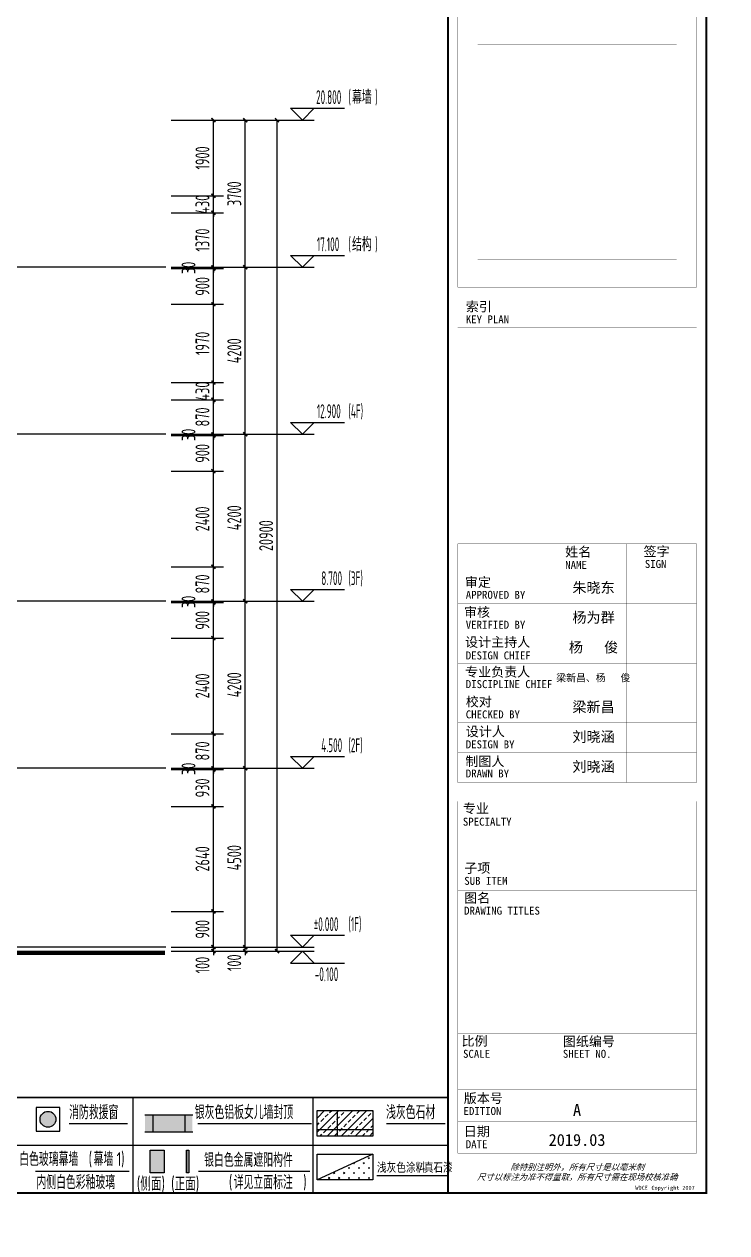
# Model space of a CAD drawing. Extents: x -863035 to 270371, y -8918 to 240488.
# Drawn here: x -333066 to -315405, y 23672 to 54071 of the extents above; entities that cross this region are included whole.
import ezdxf
from ezdxf.enums import TextEntityAlignment as Align

# ---------------------------------------------------------------- set-up
doc = ezdxf.new("R2010")
doc.units = 0
doc.header["$LTSCALE"] = 1000
doc.header["$MEASUREMENT"] = 0
doc.linetypes.add('109-34 轴网$0$L1$0$$AUDIT_BAD_LTYPE1', pattern=[0])
for name, color, linetype in [('00-图签签名_10', 10, 'Continuous'), ('01-标注_尺寸', 124, 'Continuous'), ('01-标注_标高', 200, 'Continuous'), ('01-标注_轴线坐标', 132, 'Continuous'), ('02-TEXT_标注', 130, 'Continuous'), ('A-C_玻璃幕墙', 140, 'Continuous'), ('E-立面', 255, 'Continuous'), ('E-立面轮廓', 241, 'Continuous'), ('X-立面图例$0$01-标注_符号', 200, 'Continuous'), ('X-立面图例$0$02-TEXT_标注', 130, 'Continuous'), ('X-立面图例$0$03-表格_197', 197, 'Continuous'), ('X-立面图例$0$05-填充_156', 156, 'Continuous'), ('X-立面图例$0$05-填充_18', 18, 'Continuous'), ('X-立面图例$0$A-C_玻璃幕墙', 140, 'Continuous'), ('X-立面图例$0$A-C_窗', 140, 'Continuous')]:
    doc.layers.add(name, color=color, linetype=linetype)
doc.layers.add('04-不打印_辅助线', color=165, linetype='Continuous', plot=False)
doc.styles.add('_TCH_DIM', font='ROS1', dxfattribs={"width": 0.75, "bigfont": 'JD'})
doc.styles.add('_TCH_DIM_T3', font='ROS1', dxfattribs={"width": 0.75, "bigfont": 'JD'})
doc.styles.add('X-立面图例$0$_TCH_LABEL', font='ROS1', dxfattribs={"width": 0.75, "bigfont": 'JD'})
doc.styles.add('X-立面图例$0$HT_JD', font='ROS1', dxfattribs={"width": 0.8, "bigfont": 'JD'})
doc.styles.add('华文细黑', font='STXIHEI.TTF', dxfattribs={"height": 10})
doc.styles.add('图签信息$0$华文细黑', font='STXIHEI.TTF', dxfattribs={"height": 10})
doc.dimstyles.new('_TCH_ARCH&&100', dxfattribs={"dimtxt": 350, "dimasz": 100, "dimexe": 250, "dimexo": 300, "dimgap": 100, "dimtad": 1, "dimdec": 0, "dimzin": 0, "dimdsep": 46, "dimtxsty": '_TCH_DIM_T3', "dimblk": 'ARCHTICK', "dimcen": 0.09, "dimclrt": 7, "dimazin": 2, "dimtfac": 1, "dimtdec": 0, "dimtix": 1, "dimtmove": 2, "dimatfit": 3, "dimfxl": 0, "dimtolj": 1, "dimtzin": 0, "dimarcsym": 0})

# ---------------------------------------------------------------- blocks, each defined once
blk = doc.blocks.new('图签信息$0$WDCE Copyright200X')
at = {"const_width": 0.016}
blk.add_lwpolyline([(-10.6, 1.26, 1), (-11.4, 1.26, 1)], format="xyb", close=True, dxfattribs=at)
at = {"style": '图签信息$0$华文细黑'}
for s, p in [('WDCE ', (-11.46, 0.5)), ('     Copyright ', (-3.51, 0.5))]:
    blk.add_text(s, height=1, dxfattribs=at).set_placement(p, align=Align.BOTTOM_RIGHT)
blk.add_text('c', height=0.6, dxfattribs=at).set_placement((-11.04, 1.35), align=Align.MIDDLE_CENTER)
blk.add_attdef('200X', text='', height=1, dxfattribs=at).set_placement((-0.45, 0.5), align=Align.BOTTOM_RIGHT)
blk = doc.blocks.new('图签信息')
at = {"const_width": 0.5}
blk.add_lwpolyline([(-65, 0), (0, 0), (0, 500.5), (-65, 500.5)], close=True, dxfattribs=at)
at = {"const_width": 0.05}
for points in [[(-62.5, 404.92), (-62.5, 227.83)], [(-62.5, 227.83), (-2.5, 227.83), (-2.5, 404.92)], [(-57.5, 288.83), (-7.5, 288.83)], [(-57.5, 234.85), (-7.5, 234.85)], [(-62.5, 227.83), (-2.5, 227.83)], [(-62.5, 217.74), (-2.5, 217.74)], [(-62.5, 103.26), (-2.5, 103.26), (-2.5, 163.26), (-62.5, 163.26), (-62.5, 103.26)], [(-37.5, 163.26), (-37.5, 103.26)], [(-20, 163.26), (-20, 103.26)], [(-62.5, 155.76), (-2.5, 155.76)], [(-62.5, 148.26), (-2.5, 148.26)], [(-62.5, 140.76), (-2.5, 140.76)], [(-62.5, 133.26), (-2.5, 133.26)], [(-62.5, 125.76), (-2.5, 125.76)], [(-62.5, 118.26), (-2.5, 118.26)], [(-62.5, 110.76), (-2.5, 110.76)], [(-62.5, 98.5), (-2.5, 98.5), (-2.5, 10), (-62.5, 10), (-62.5, 98.5)], [(-62.5, 83.5), (-2.5, 83.5)], [(-62.5, 76), (-2.5, 76)], [(-62.5, 40), (-2.5, 40)], [(-37.5, 40), (-37.5, 26)], [(-62.5, 26), (-2.5, 26)], [(-62.5, 18), (-2.5, 18)]]:
    blk.add_lwpolyline(points, dxfattribs=at)
blk.add_blockref('图签信息$0$WDCE Copyright200X', (-2.5, 0)).add_auto_attribs({'200X': '2007'})
at = {"style": '图签信息$0$华文细黑'}
for s, height, p in [('索引', 2.4, (-60.5, 224.14)), ('KEY PLAN', 2, (-60.5, 220.74)), ('姓名', 2.4, (-35.5, 162.47)), ('签字', 2.4, (-15.81, 162.57)), ('NAME', 2, (-35.5, 158.96)), ('SIGN', 2, (-15.5, 159.2)), ('审定', 2.4, (-60.73, 154.81)), ('APPROVED BY', 2, (-60.5, 151.44)), ('审核', 2.4, (-60.95, 147.29)), ('VERIFIED BY', 2, (-60.5, 143.91)), ('设计主持人', 2.4, (-60.68, 139.76)), ('DESIGN CHIEF', 2, (-60.5, 136.19)), ('专业负责人', 2.4, (-60.67, 132.26)), ('DISCIPLINE CHIEF', 2, (-60.5, 128.98)), ('校对', 2.4, (-60.5, 124.76)), ('CHECKED BY', 2, (-60.5, 121.37)), ('设计人', 2.4, (-60.5, 117.26)), ('DESIGN BY', 2, (-60.5, 113.83)), ('制图人', 2.4, (-60.61, 109.76)), ('DRAWN BY', 2, (-60.5, 106.5)), ('专业', 2.4, (-61.23, 97.93)), ('SPECIALTY', 2, (-61.23, 94.38)), ('子项', 2.4, (-60.88, 82.92)), ('SUB ITEM', 2, (-60.88, 79.5)), ('图名', 2.4, (-60.91, 75.41)), ('DRAWING TITLES', 2, (-60.91, 72)), ('比例', 2.4, (-61.56, 39.42)), ('图纸编号', 2.4, (-36.1, 39.32)), ('SCALE', 2, (-61.19, 36)), ('SHEET NO.', 2, (-36.1, 36)), ('版本号', 2.4, (-61, 25.03)), ('EDITION', 2, (-61.06, 21.61)), ('日期', 2.4, (-61, 16.68)), ('DATE', 2, (-60.5, 13.26))]:
    blk.add_text(s, height=height, dxfattribs=at).set_placement(p, align=Align.TOP_LEFT)
at = {"color": 4, "style": '图签信息$0$华文细黑'}
for s, p in [('A', (-32.53, 19.4)), ('2019.03', (-32.53, 11.84))]:
    blk.add_text(s, height=3, dxfattribs=at).set_placement(p, align=Align.CENTER)
at = {"style": '图签信息$0$华文细黑', "oblique": 20}
for s, p in [('除特别注明外，所有尺寸是以毫米制', (-32.5, 6.5)), ('尺寸以标注为准不得量取，所有尺寸需在现场校核准确', (-32.5, 4))]:
    blk.add_text(s, height=1.5, dxfattribs=at).set_placement(p, align=Align.MIDDLE_CENTER)
blk = doc.blocks.new('图签-A1')
at = {"color": 2}
blk.add_blockref('图签信息', (0, 0), dxfattribs=at)
blk = doc.blocks.new('图框-A1')
for points, const_width in [([(0, 0), (841, 0), (841, 594), (0, 594)], 0.05), ([(766, 584), (25, 584), (25, 10), (766, 10)], 0.5)]:
    blk.add_lwpolyline(points, close=True, dxfattribs=dict(const_width=const_width))
blk = doc.blocks.new('X-立面图例$0$trsajtytuj')
h = blk.add_hatch(color=1)
h.dxf.hatch_style = 1
h.paths.add_polyline_path([(-200, 0, 1), (200, 0, 1)])
at = {"color": 1}
blk.add_lwpolyline([(-300, -300), (300, -300), (300, 300), (-300, 300)], close=True, dxfattribs=at)
blk.add_circle((0, 0), 200, dxfattribs=at)
blk = doc.blocks.new('X-立面图例')
at = {"layer": 'X-立面图例$0$05-填充_156'}
h = blk.add_hatch(dxfattribs=at)
h.set_pattern_fill('天然石材', color=256, scale=50)
h.set_pattern_definition([(45, (9014.98, -29401.6), (-176.7768, 176.7768), []), (45, (9101.91, -29491.35), (-176.7768, 176.7768), [98.6842, -56.391])])
h.paths.add_polyline_path([(22712, 1428), (22712, 2072), (21312, 2072), (21312, 1428)])
h = blk.add_hatch(dxfattribs=at)
h.set_pattern_fill('石膏板', color=256, scale=50)
h.set_pattern_definition([(45, (-163.54, 35.86), (-125, 125), [40, -136.7767]), (135, (114.75, 35.86), (-125, -125), [40, -136.7767])])
h.paths.add_polyline_path([(21312, 328), (22712, 328), (22712, 972)])
at = {"layer": 'X-立面图例$0$05-填充_18'}
h = blk.add_hatch(color=256, dxfattribs=at)
h.dxf.hatch_style = 1
h.paths.add_polyline_path([(16983, 1965), (18175, 1965), (18175, 1535), (16983, 1535)])
h = blk.add_hatch(color=256, dxfattribs=at)
h.dxf.hatch_style = 1
h.paths.add_polyline_path([(17113, 1076), (17466, 1076), (17466, 509), (17113, 509)])
h = blk.add_hatch(color=256, dxfattribs=at)
h.dxf.hatch_style = 1
h.paths.add_polyline_path([(18025, 508), (18085, 508), (18085, 1075), (18025, 1075)])
at = {"layer": 'X-立面图例$0$01-标注_符号'}
for p, q in [((15078, 1750), (16541, 1750)), ((18312, 1750), (21172, 1750)), ((23050, 1750), (24526, 1750)), ((14228, 550), (16588, 550)), ((18327, 550), (21127, 550)), ((22807, 438), (24597, 438))]:
    blk.add_line(p, q, dxfattribs=at)
at = {"layer": 'X-立面图例$0$03-表格_197'}
for p, q in [((0, 2400), (24597, 2400)), ((16677, 2400), (16677, 0)), ((21204, 2400), (21204, 0)), ((24597, 2400), (24597, 0)), ((0, 1200), (24597, 1200)), ((0, 0), (24597, 0))]:
    blk.add_line(p, q, dxfattribs=at)
at = {"layer": 'X-立面图例$0$A-C_玻璃幕墙'}
blk.add_lwpolyline([(22712, 972), (21312, 328)], dxfattribs=at)
at = {"layer": 'X-立面图例$0$A-C_窗'}
for p, q in [((16983, 1965), (18185, 1965)), ((21813, 2072), (21813, 1428)), ((21312, 1597), (22712, 1597)), ((18025, 1075), (18025, 508)), ((18085, 1075), (18085, 508))]:
    blk.add_line(p, q, dxfattribs=at)
for points in [[(17183, 1965), (17183, 1535)], [(17985, 1965), (17985, 1535)], [(17985, 1965), (17985, 1535)], [(16983, 1535), (18185, 1535)]]:
    blk.add_lwpolyline(points, dxfattribs=at)
for points in [[(21312, 2072), (22712, 2072), (22712, 1428), (21312, 1428)], [(17113, 1076), (17466, 1076), (17466, 509), (17113, 509)], [(18085, 508), (18025, 508), (18025, 1075), (18085, 1075)], [(21312, 972), (22712, 972), (22712, 328), (21312, 328)]]:
    blk.add_lwpolyline(points, close=True, dxfattribs=at)
blk.add_blockref('X-立面图例$0$trsajtytuj', (14545, 1853))
at = {"insert": (16777, 404), "char_height": 350, "width": 27209.6, "attachment_point": 1, "style": 'X-立面图例$0$HT_JD'}
blk.add_mtext('(侧面) (正面)\\P\\pl3150;{\\C1;\\P\\pl0;}    ', dxfattribs=at)
at = {"layer": 'X-立面图例$0$01-标注_符号', "color": 7, "style": 'X-立面图例$0$_TCH_LABEL', "width": 0.75}
for s, height, p in [('浅灰色涂料', 248.1, (22816, 508)), ('/', 250, (23855, 508)), ('真石漆', 248.1, (23993, 508))]:
    blk.add_text(s, height=height, dxfattribs=at).set_placement(p)
at = {"layer": 'X-立面图例$0$02-TEXT_标注', "style": 'X-立面图例$0$_TCH_LABEL', "width": 0.75}
for s, height, p in [('消防救援窗', 347.3, (15077, 1855)), ('银灰色铝板女儿墙封顶', 347.3, (18235, 1855)), ('浅灰色石材', 347.3, (23043, 1855)), ('白色玻璃幕墙', 347.3, (13822, 678)), ('(', 350, (15568, 678)), ('幕墙', 347.3, (15691, 678)), ('1)', 350, (16273, 678)), ('银白色金属遮阳构件', 347.3, (18471, 655)), ('内侧白色彩釉玻璃', 347.3, (14254, 95)), ('(', 350, (19093, 95)), ('详见立面标注', 347.3, (19215, 95)), (')', 350, (20961, 95))]:
    blk.add_text(s, height=height, dxfattribs=at).set_placement(p)
blk = doc.blocks.new('_ArchTick')
at = {"color": 0, "linetype": 'ByBlock', "const_width": 0.4}
blk.add_lwpolyline([(-0.5, -0.5), (0.5, 0.5)], dxfattribs=at)
blk = doc.blocks.new('*D2258')
at = {"layer": '01-标注_轴线坐标', "color": 0, "lineweight": -2, "transparency": 16777216}
for p, q in [((67943, -2918), (69256, -2918)), ((69006, -6618), (69006, -2918)), ((67943, -6618), (69256, -6618))]:
    blk.add_line(p, q, dxfattribs=at)
at = {"layer": 'Defpoints', "color": 0, "transparency": 16777216}
for p in [(67643, -2918), (69006, -2918), (67643, -6618)]:
    blk.add_point(p, dxfattribs=at)
at = {"layer": '01-标注_轴线坐标', "color": 0, "lineweight": -2, "transparency": 16777216, "xscale": 100, "yscale": 100, "zscale": 100}
for p, rotation in [((69006, -2918), 90), ((69006, -6618), 270)]:
    blk.add_blockref('_ArchTick', p, dxfattribs=dict(at, rotation=rotation))
at = {"layer": '01-标注_轴线坐标', "color": 7, "transparency": 16777216, "insert": (68731, -4768), "char_height": 350, "attachment_point": 5, "rotation": 90, "style": '_TCH_DIM_T3'}
blk.add_mtext('\\A1;3700', dxfattribs=at)
blk = doc.blocks.new('*D2259')
at = {"layer": '01-标注_轴线坐标', "color": 0, "lineweight": -2, "transparency": 16777216}
for p, q in [((67943, -6618), (69256, -6618)), ((69006, -10818), (69006, -6618)), ((67943, -10818), (69256, -10818))]:
    blk.add_line(p, q, dxfattribs=at)
at = {"layer": 'Defpoints', "color": 0, "transparency": 16777216}
for p in [(67643, -6618), (69006, -6618), (67643, -10818)]:
    blk.add_point(p, dxfattribs=at)
at = {"layer": '01-标注_轴线坐标', "color": 0, "lineweight": -2, "transparency": 16777216, "xscale": 100, "yscale": 100, "zscale": 100}
for p, rotation in [((69006, -6618), 90), ((69006, -10818), 270)]:
    blk.add_blockref('_ArchTick', p, dxfattribs=dict(at, rotation=rotation))
at = {"layer": '01-标注_轴线坐标', "color": 7, "transparency": 16777216, "insert": (68731, -8718), "char_height": 350, "attachment_point": 5, "rotation": 90, "style": '_TCH_DIM_T3'}
blk.add_mtext('\\A1;4200', dxfattribs=at)
blk = doc.blocks.new('*D2260')
at = {"layer": '01-标注_轴线坐标', "color": 0, "lineweight": -2, "transparency": 16777216}
for p, q in [((67943, -10818), (69256, -10818)), ((69006, -15018), (69006, -10818)), ((67943, -15018), (69256, -15018))]:
    blk.add_line(p, q, dxfattribs=at)
at = {"layer": 'Defpoints', "color": 0, "transparency": 16777216}
for p in [(67643, -10818), (69006, -10818), (67643, -15018)]:
    blk.add_point(p, dxfattribs=at)
at = {"layer": '01-标注_轴线坐标', "color": 0, "lineweight": -2, "transparency": 16777216, "xscale": 100, "yscale": 100, "zscale": 100}
for p, rotation in [((69006, -10818), 90), ((69006, -15018), 270)]:
    blk.add_blockref('_ArchTick', p, dxfattribs=dict(at, rotation=rotation))
at = {"layer": '01-标注_轴线坐标', "color": 7, "transparency": 16777216, "insert": (68731, -12918), "char_height": 350, "attachment_point": 5, "rotation": 90, "style": '_TCH_DIM_T3'}
blk.add_mtext('\\A1;4200', dxfattribs=at)
blk = doc.blocks.new('*D2261')
at = {"layer": '01-标注_轴线坐标', "color": 0, "lineweight": -2, "transparency": 16777216}
for p, q in [((67943, -15018), (69256, -15018)), ((69006, -19218), (69006, -15018)), ((67943, -19218), (69256, -19218))]:
    blk.add_line(p, q, dxfattribs=at)
at = {"layer": 'Defpoints', "color": 0, "transparency": 16777216}
for p in [(67643, -15018), (69006, -15018), (67643, -19218)]:
    blk.add_point(p, dxfattribs=at)
at = {"layer": '01-标注_轴线坐标', "color": 0, "lineweight": -2, "transparency": 16777216, "xscale": 100, "yscale": 100, "zscale": 100}
for p, rotation in [((69006, -15018), 90), ((69006, -19218), 270)]:
    blk.add_blockref('_ArchTick', p, dxfattribs=dict(at, rotation=rotation))
at = {"layer": '01-标注_轴线坐标', "color": 7, "transparency": 16777216, "insert": (68731, -17118), "char_height": 350, "attachment_point": 5, "rotation": 90, "style": '_TCH_DIM_T3'}
blk.add_mtext('\\A1;4200', dxfattribs=at)
blk = doc.blocks.new('*D2262')
at = {"layer": '01-标注_轴线坐标', "color": 0, "lineweight": -2, "transparency": 16777216}
for p, q in [((67943, -19218), (69256, -19218)), ((69006, -23718), (69006, -19218)), ((67943, -23718), (69256, -23718))]:
    blk.add_line(p, q, dxfattribs=at)
at = {"layer": 'Defpoints', "color": 0, "transparency": 16777216}
for p in [(67643, -19218), (69006, -19218), (67643, -23718)]:
    blk.add_point(p, dxfattribs=at)
at = {"layer": '01-标注_轴线坐标', "color": 0, "lineweight": -2, "transparency": 16777216, "xscale": 100, "yscale": 100, "zscale": 100}
for p, rotation in [((69006, -19218), 90), ((69006, -23718), 270)]:
    blk.add_blockref('_ArchTick', p, dxfattribs=dict(at, rotation=rotation))
at = {"layer": '01-标注_轴线坐标', "color": 7, "transparency": 16777216, "insert": (68731, -21468), "char_height": 350, "attachment_point": 5, "rotation": 90, "style": '_TCH_DIM_T3'}
blk.add_mtext('\\A1;4500', dxfattribs=at)
blk = doc.blocks.new('*D2263')
at = {"layer": '01-标注_轴线坐标', "color": 0, "lineweight": -2, "transparency": 16777216}
for p, q in [((69006, -23718), (69006, -23618)), ((67943, -23718), (69256, -23718)), ((67943, -23818), (69256, -23818)), ((69006, -23818), (69006, -23718)), ((69006, -23818), (69006, -23918))]:
    blk.add_line(p, q, dxfattribs=at)
at = {"layer": 'Defpoints', "color": 0, "transparency": 16777216}
for p in [(67643, -23718), (67643, -23818), (69006, -23718)]:
    blk.add_point(p, dxfattribs=at)
at = {"layer": '01-标注_轴线坐标', "color": 0, "lineweight": -2, "transparency": 16777216, "xscale": 100, "yscale": 100, "zscale": 100}
for p, rotation in [((69006, -23718), 270), ((69006, -23818), 90)]:
    blk.add_blockref('_ArchTick', p, dxfattribs=dict(at, rotation=rotation))
at = {"layer": '01-标注_轴线坐标', "color": 7, "transparency": 16777216, "insert": (68731, -24109), "char_height": 350, "attachment_point": 5, "rotation": 90, "style": '_TCH_DIM_T3'}
blk.add_mtext('\\A1;100', dxfattribs=at)
blk = doc.blocks.new('*D2264')
at = {"layer": '01-标注_轴线坐标', "color": 0, "lineweight": -2, "transparency": 16777216}
for p, q in [((67443, -2918), (70056, -2918)), ((69806, -23818), (69806, -2918)), ((67443, -23818), (70056, -23818))]:
    blk.add_line(p, q, dxfattribs=at)
at = {"layer": 'Defpoints', "color": 0, "transparency": 16777216}
for p in [(67143, -2918), (69806, -2918), (67143, -23818)]:
    blk.add_point(p, dxfattribs=at)
at = {"layer": '01-标注_轴线坐标', "color": 0, "lineweight": -2, "transparency": 16777216, "xscale": 100, "yscale": 100, "zscale": 100}
for p, rotation in [((69806, -2918), 90), ((69806, -23818), 270)]:
    blk.add_blockref('_ArchTick', p, dxfattribs=dict(at, rotation=rotation))
at = {"layer": '01-标注_轴线坐标', "color": 7, "transparency": 16777216, "insert": (69531, -13368), "char_height": 350, "attachment_point": 5, "rotation": 90, "style": '_TCH_DIM_T3'}
blk.add_mtext('\\A1;20900', dxfattribs=at)
blk = doc.blocks.new('*D2286')
at = {"layer": '01-标注_尺寸', "color": 0, "lineweight": -2, "transparency": 16777216}
for p, q in [((67143, -2918), (68456, -2918)), ((68206, -4818), (68206, -2918)), ((67143, -4818), (68456, -4818))]:
    blk.add_line(p, q, dxfattribs=at)
at = {"layer": 'Defpoints', "color": 0, "transparency": 16777216}
for p in [(66843, -2918), (68206, -2918), (66843, -4818)]:
    blk.add_point(p, dxfattribs=at)
at = {"layer": '01-标注_尺寸', "color": 0, "lineweight": -2, "transparency": 16777216, "xscale": 100, "yscale": 100, "zscale": 100}
for p, rotation in [((68206, -2918), 90), ((68206, -4818), 270)]:
    blk.add_blockref('_ArchTick', p, dxfattribs=dict(at, rotation=rotation))
at = {"layer": '01-标注_尺寸', "color": 7, "transparency": 16777216, "insert": (67931, -3868), "char_height": 350, "attachment_point": 5, "rotation": 90, "style": '_TCH_DIM_T3'}
blk.add_mtext('\\A1;1900', dxfattribs=at)
blk = doc.blocks.new('*D2287')
at = {"layer": '01-标注_尺寸', "color": 0, "lineweight": -2, "transparency": 16777216}
for p, q in [((67143, -4818), (68456, -4818)), ((68206, -4818), (68206, -4718)), ((68206, -5248), (68206, -4818)), ((67143, -5248), (68456, -5248)), ((68206, -5248), (68206, -5348))]:
    blk.add_line(p, q, dxfattribs=at)
at = {"layer": 'Defpoints', "color": 0, "transparency": 16777216}
for p in [(66843, -4818), (68206, -4818), (66843, -5248)]:
    blk.add_point(p, dxfattribs=at)
at = {"layer": '01-标注_尺寸', "color": 0, "lineweight": -2, "transparency": 16777216, "xscale": 100, "yscale": 100, "zscale": 100}
for p, rotation in [((68206, -4818), 270), ((68206, -5248), 90)]:
    blk.add_blockref('_ArchTick', p, dxfattribs=dict(at, rotation=rotation))
at = {"layer": '01-标注_尺寸', "color": 7, "transparency": 16777216, "insert": (67931, -5033), "char_height": 350, "attachment_point": 5, "rotation": 90, "style": '_TCH_DIM_T3'}
blk.add_mtext('\\A1;430', dxfattribs=at)
blk = doc.blocks.new('*D2288')
at = {"layer": '01-标注_尺寸', "color": 0, "lineweight": -2, "transparency": 16777216}
for p, q in [((67143, -5248), (68456, -5248)), ((68206, -6618), (68206, -5248)), ((67143, -6618), (68456, -6618))]:
    blk.add_line(p, q, dxfattribs=at)
at = {"layer": 'Defpoints', "color": 0, "transparency": 16777216}
for p in [(66843, -5248), (68206, -5248), (66843, -6618)]:
    blk.add_point(p, dxfattribs=at)
at = {"layer": '01-标注_尺寸', "color": 0, "lineweight": -2, "transparency": 16777216, "xscale": 100, "yscale": 100, "zscale": 100}
for p, rotation in [((68206, -5248), 90), ((68206, -6618), 270)]:
    blk.add_blockref('_ArchTick', p, dxfattribs=dict(at, rotation=rotation))
at = {"layer": '01-标注_尺寸', "color": 7, "transparency": 16777216, "insert": (67931, -5933), "char_height": 350, "attachment_point": 5, "rotation": 90, "style": '_TCH_DIM_T3'}
blk.add_mtext('\\A1;1370', dxfattribs=at)
blk = doc.blocks.new('*D2289')
at = {"layer": '01-标注_尺寸', "color": 0, "lineweight": -2, "transparency": 16777216}
for p, q in [((67143, -6618), (68456, -6618)), ((67143, -6648), (68456, -6648)), ((68206, -6618), (68206, -6518)), ((68206, -6648), (68206, -6618)), ((68206, -6648), (68206, -6748))]:
    blk.add_line(p, q, dxfattribs=at)
at = {"layer": 'Defpoints', "color": 0, "transparency": 16777216}
for p in [(66843, -6618), (66843, -6648), (68206, -6618)]:
    blk.add_point(p, dxfattribs=at)
at = {"layer": '01-标注_尺寸', "color": 0, "lineweight": -2, "transparency": 16777216, "xscale": 100, "yscale": 100, "zscale": 100}
for p, rotation in [((68206, -6618), 270), ((68206, -6648), 90)]:
    blk.add_blockref('_ArchTick', p, dxfattribs=dict(at, rotation=rotation))
at = {"layer": '01-标注_尺寸', "color": 7, "transparency": 16777216, "insert": (67581, -6633), "char_height": 350, "attachment_point": 5, "rotation": 90, "style": '_TCH_DIM_T3'}
blk.add_mtext('\\A1;30', dxfattribs=at)
blk = doc.blocks.new('*D2290')
at = {"layer": '01-标注_尺寸', "color": 0, "lineweight": -2, "transparency": 16777216}
for p, q in [((67143, -6648), (68456, -6648)), ((68206, -7548), (68206, -6648)), ((67143, -7548), (68456, -7548))]:
    blk.add_line(p, q, dxfattribs=at)
at = {"layer": 'Defpoints', "color": 0, "transparency": 16777216}
for p in [(66843, -6648), (68206, -6648), (66843, -7548)]:
    blk.add_point(p, dxfattribs=at)
at = {"layer": '01-标注_尺寸', "color": 0, "lineweight": -2, "transparency": 16777216, "xscale": 100, "yscale": 100, "zscale": 100}
for p, rotation in [((68206, -6648), 90), ((68206, -7548), 270)]:
    blk.add_blockref('_ArchTick', p, dxfattribs=dict(at, rotation=rotation))
at = {"layer": '01-标注_尺寸', "color": 7, "transparency": 16777216, "insert": (67931, -7098), "char_height": 350, "attachment_point": 5, "rotation": 90, "style": '_TCH_DIM_T3'}
blk.add_mtext('\\A1;900', dxfattribs=at)
blk = doc.blocks.new('*D2291')
at = {"layer": '01-标注_尺寸', "color": 0, "lineweight": -2, "transparency": 16777216}
for p, q in [((67143, -7548), (68456, -7548)), ((68206, -9518), (68206, -7548)), ((67143, -9518), (68456, -9518))]:
    blk.add_line(p, q, dxfattribs=at)
at = {"layer": 'Defpoints', "color": 0, "transparency": 16777216}
for p in [(66843, -7548), (68206, -7548), (66843, -9518)]:
    blk.add_point(p, dxfattribs=at)
at = {"layer": '01-标注_尺寸', "color": 0, "lineweight": -2, "transparency": 16777216, "xscale": 100, "yscale": 100, "zscale": 100}
for p, rotation in [((68206, -7548), 90), ((68206, -9518), 270)]:
    blk.add_blockref('_ArchTick', p, dxfattribs=dict(at, rotation=rotation))
at = {"layer": '01-标注_尺寸', "color": 7, "transparency": 16777216, "insert": (67931, -8533), "char_height": 350, "attachment_point": 5, "rotation": 90, "style": '_TCH_DIM_T3'}
blk.add_mtext('\\A1;1970', dxfattribs=at)
blk = doc.blocks.new('*D2292')
at = {"layer": '01-标注_尺寸', "color": 0, "lineweight": -2, "transparency": 16777216}
for p, q in [((68206, -9518), (68206, -9418)), ((67143, -9518), (68456, -9518)), ((68206, -9948), (68206, -9518)), ((67143, -9948), (68456, -9948)), ((68206, -9948), (68206, -10048))]:
    blk.add_line(p, q, dxfattribs=at)
at = {"layer": 'Defpoints', "color": 0, "transparency": 16777216}
for p in [(66843, -9518), (68206, -9518), (66843, -9948)]:
    blk.add_point(p, dxfattribs=at)
at = {"layer": '01-标注_尺寸', "color": 0, "lineweight": -2, "transparency": 16777216, "xscale": 100, "yscale": 100, "zscale": 100}
for p, rotation in [((68206, -9518), 270), ((68206, -9948), 90)]:
    blk.add_blockref('_ArchTick', p, dxfattribs=dict(at, rotation=rotation))
at = {"layer": '01-标注_尺寸', "color": 7, "transparency": 16777216, "insert": (67931, -9733), "char_height": 350, "attachment_point": 5, "rotation": 90, "style": '_TCH_DIM_T3'}
blk.add_mtext('\\A1;430', dxfattribs=at)
blk = doc.blocks.new('*D2293')
at = {"layer": '01-标注_尺寸', "color": 0, "lineweight": -2, "transparency": 16777216}
for p, q in [((67143, -9948), (68456, -9948)), ((68206, -10818), (68206, -9948)), ((67143, -10818), (68456, -10818))]:
    blk.add_line(p, q, dxfattribs=at)
at = {"layer": 'Defpoints', "color": 0, "transparency": 16777216}
for p in [(66843, -9948), (68206, -9948), (66843, -10818)]:
    blk.add_point(p, dxfattribs=at)
at = {"layer": '01-标注_尺寸', "color": 0, "lineweight": -2, "transparency": 16777216, "xscale": 100, "yscale": 100, "zscale": 100}
for p, rotation in [((68206, -9948), 90), ((68206, -10818), 270)]:
    blk.add_blockref('_ArchTick', p, dxfattribs=dict(at, rotation=rotation))
at = {"layer": '01-标注_尺寸', "color": 7, "transparency": 16777216, "insert": (67931, -10383), "char_height": 350, "attachment_point": 5, "rotation": 90, "style": '_TCH_DIM_T3'}
blk.add_mtext('\\A1;870', dxfattribs=at)
blk = doc.blocks.new('*D2294')
at = {"layer": '01-标注_尺寸', "color": 0, "lineweight": -2, "transparency": 16777216}
for p, q in [((67143, -10818), (68456, -10818)), ((67143, -10848), (68456, -10848)), ((68206, -10818), (68206, -10718)), ((68206, -10848), (68206, -10818)), ((68206, -10848), (68206, -10948))]:
    blk.add_line(p, q, dxfattribs=at)
at = {"layer": 'Defpoints', "color": 0, "transparency": 16777216}
for p in [(66843, -10818), (66843, -10848), (68206, -10818)]:
    blk.add_point(p, dxfattribs=at)
at = {"layer": '01-标注_尺寸', "color": 0, "lineweight": -2, "transparency": 16777216, "xscale": 100, "yscale": 100, "zscale": 100}
for p, rotation in [((68206, -10818), 270), ((68206, -10848), 90)]:
    blk.add_blockref('_ArchTick', p, dxfattribs=dict(at, rotation=rotation))
at = {"layer": '01-标注_尺寸', "color": 7, "transparency": 16777216, "insert": (67581, -10833), "char_height": 350, "attachment_point": 5, "rotation": 90, "style": '_TCH_DIM_T3'}
blk.add_mtext('\\A1;30', dxfattribs=at)
blk = doc.blocks.new('*D2295')
at = {"layer": '01-标注_尺寸', "color": 0, "lineweight": -2, "transparency": 16777216}
for p, q in [((67143, -10848), (68456, -10848)), ((68206, -11748), (68206, -10848)), ((67143, -11748), (68456, -11748))]:
    blk.add_line(p, q, dxfattribs=at)
at = {"layer": 'Defpoints', "color": 0, "transparency": 16777216}
for p in [(66843, -10848), (68206, -10848), (66843, -11748)]:
    blk.add_point(p, dxfattribs=at)
at = {"layer": '01-标注_尺寸', "color": 0, "lineweight": -2, "transparency": 16777216, "xscale": 100, "yscale": 100, "zscale": 100}
for p, rotation in [((68206, -10848), 90), ((68206, -11748), 270)]:
    blk.add_blockref('_ArchTick', p, dxfattribs=dict(at, rotation=rotation))
at = {"layer": '01-标注_尺寸', "color": 7, "transparency": 16777216, "insert": (67931, -11298), "char_height": 350, "attachment_point": 5, "rotation": 90, "style": '_TCH_DIM_T3'}
blk.add_mtext('\\A1;900', dxfattribs=at)
blk = doc.blocks.new('*D2296')
at = {"layer": '01-标注_尺寸', "color": 0, "lineweight": -2, "transparency": 16777216}
for p, q in [((67143, -11748), (68456, -11748)), ((68206, -14148), (68206, -11748)), ((67143, -14148), (68456, -14148))]:
    blk.add_line(p, q, dxfattribs=at)
at = {"layer": 'Defpoints', "color": 0, "transparency": 16777216}
for p in [(66843, -11748), (68206, -11748), (66843, -14148)]:
    blk.add_point(p, dxfattribs=at)
at = {"layer": '01-标注_尺寸', "color": 0, "lineweight": -2, "transparency": 16777216, "xscale": 100, "yscale": 100, "zscale": 100}
for p, rotation in [((68206, -11748), 90), ((68206, -14148), 270)]:
    blk.add_blockref('_ArchTick', p, dxfattribs=dict(at, rotation=rotation))
at = {"layer": '01-标注_尺寸', "color": 7, "transparency": 16777216, "insert": (67931, -12948), "char_height": 350, "attachment_point": 5, "rotation": 90, "style": '_TCH_DIM_T3'}
blk.add_mtext('\\A1;2400', dxfattribs=at)
blk = doc.blocks.new('*D2297')
at = {"layer": '01-标注_尺寸', "color": 0, "lineweight": -2, "transparency": 16777216}
for p, q in [((67143, -14148), (68456, -14148)), ((68206, -15018), (68206, -14148)), ((67143, -15018), (68456, -15018))]:
    blk.add_line(p, q, dxfattribs=at)
at = {"layer": 'Defpoints', "color": 0, "transparency": 16777216}
for p in [(66843, -14148), (68206, -14148), (66843, -15018)]:
    blk.add_point(p, dxfattribs=at)
at = {"layer": '01-标注_尺寸', "color": 0, "lineweight": -2, "transparency": 16777216, "xscale": 100, "yscale": 100, "zscale": 100}
for p, rotation in [((68206, -14148), 90), ((68206, -15018), 270)]:
    blk.add_blockref('_ArchTick', p, dxfattribs=dict(at, rotation=rotation))
at = {"layer": '01-标注_尺寸', "color": 7, "transparency": 16777216, "insert": (67931, -14583), "char_height": 350, "attachment_point": 5, "rotation": 90, "style": '_TCH_DIM_T3'}
blk.add_mtext('\\A1;870', dxfattribs=at)
blk = doc.blocks.new('*D2298')
at = {"layer": '01-标注_尺寸', "color": 0, "lineweight": -2, "transparency": 16777216}
for p, q in [((67143, -15018), (68456, -15018)), ((67143, -15048), (68456, -15048)), ((68206, -15018), (68206, -14918)), ((68206, -15048), (68206, -15018)), ((68206, -15048), (68206, -15148))]:
    blk.add_line(p, q, dxfattribs=at)
at = {"layer": 'Defpoints', "color": 0, "transparency": 16777216}
for p in [(66843, -15018), (66843, -15048), (68206, -15018)]:
    blk.add_point(p, dxfattribs=at)
at = {"layer": '01-标注_尺寸', "color": 0, "lineweight": -2, "transparency": 16777216, "xscale": 100, "yscale": 100, "zscale": 100}
for p, rotation in [((68206, -15018), 270), ((68206, -15048), 90)]:
    blk.add_blockref('_ArchTick', p, dxfattribs=dict(at, rotation=rotation))
at = {"layer": '01-标注_尺寸', "color": 7, "transparency": 16777216, "insert": (67581, -15033), "char_height": 350, "attachment_point": 5, "rotation": 90, "style": '_TCH_DIM_T3'}
blk.add_mtext('\\A1;30', dxfattribs=at)
blk = doc.blocks.new('*D2299')
at = {"layer": '01-标注_尺寸', "color": 0, "lineweight": -2, "transparency": 16777216}
for p, q in [((67143, -15048), (68456, -15048)), ((68206, -15948), (68206, -15048)), ((67143, -15948), (68456, -15948))]:
    blk.add_line(p, q, dxfattribs=at)
at = {"layer": 'Defpoints', "color": 0, "transparency": 16777216}
for p in [(66843, -15048), (68206, -15048), (66843, -15948)]:
    blk.add_point(p, dxfattribs=at)
at = {"layer": '01-标注_尺寸', "color": 0, "lineweight": -2, "transparency": 16777216, "xscale": 100, "yscale": 100, "zscale": 100}
for p, rotation in [((68206, -15048), 90), ((68206, -15948), 270)]:
    blk.add_blockref('_ArchTick', p, dxfattribs=dict(at, rotation=rotation))
at = {"layer": '01-标注_尺寸', "color": 7, "transparency": 16777216, "insert": (67931, -15498), "char_height": 350, "attachment_point": 5, "rotation": 90, "style": '_TCH_DIM_T3'}
blk.add_mtext('\\A1;900', dxfattribs=at)
blk = doc.blocks.new('*D2300')
at = {"layer": '01-标注_尺寸', "color": 0, "lineweight": -2, "transparency": 16777216}
for p, q in [((67143, -15948), (68456, -15948)), ((68206, -18348), (68206, -15948)), ((67143, -18348), (68456, -18348))]:
    blk.add_line(p, q, dxfattribs=at)
at = {"layer": 'Defpoints', "color": 0, "transparency": 16777216}
for p in [(66843, -15948), (68206, -15948), (66843, -18348)]:
    blk.add_point(p, dxfattribs=at)
at = {"layer": '01-标注_尺寸', "color": 0, "lineweight": -2, "transparency": 16777216, "xscale": 100, "yscale": 100, "zscale": 100}
for p, rotation in [((68206, -15948), 90), ((68206, -18348), 270)]:
    blk.add_blockref('_ArchTick', p, dxfattribs=dict(at, rotation=rotation))
at = {"layer": '01-标注_尺寸', "color": 7, "transparency": 16777216, "insert": (67931, -17148), "char_height": 350, "attachment_point": 5, "rotation": 90, "style": '_TCH_DIM_T3'}
blk.add_mtext('\\A1;2400', dxfattribs=at)
blk = doc.blocks.new('*D2301')
at = {"layer": '01-标注_尺寸', "color": 0, "lineweight": -2, "transparency": 16777216}
for p, q in [((67143, -18348), (68456, -18348)), ((68206, -19218), (68206, -18348)), ((67143, -19218), (68456, -19218))]:
    blk.add_line(p, q, dxfattribs=at)
at = {"layer": 'Defpoints', "color": 0, "transparency": 16777216}
for p in [(66843, -18348), (68206, -18348), (66843, -19218)]:
    blk.add_point(p, dxfattribs=at)
at = {"layer": '01-标注_尺寸', "color": 0, "lineweight": -2, "transparency": 16777216, "xscale": 100, "yscale": 100, "zscale": 100}
for p, rotation in [((68206, -18348), 90), ((68206, -19218), 270)]:
    blk.add_blockref('_ArchTick', p, dxfattribs=dict(at, rotation=rotation))
at = {"layer": '01-标注_尺寸', "color": 7, "transparency": 16777216, "insert": (67931, -18783), "char_height": 350, "attachment_point": 5, "rotation": 90, "style": '_TCH_DIM_T3'}
blk.add_mtext('\\A1;870', dxfattribs=at)
blk = doc.blocks.new('*D2302')
at = {"layer": '01-标注_尺寸', "color": 0, "lineweight": -2, "transparency": 16777216}
for p, q in [((68206, -19218), (68206, -19118)), ((67143, -19218), (68456, -19218)), ((67143, -19248), (68456, -19248)), ((68206, -19248), (68206, -19218)), ((68206, -19248), (68206, -19348))]:
    blk.add_line(p, q, dxfattribs=at)
at = {"layer": 'Defpoints', "color": 0, "transparency": 16777216}
for p in [(66843, -19218), (66843, -19248), (68206, -19218)]:
    blk.add_point(p, dxfattribs=at)
at = {"layer": '01-标注_尺寸', "color": 0, "lineweight": -2, "transparency": 16777216, "xscale": 100, "yscale": 100, "zscale": 100}
for p, rotation in [((68206, -19218), 270), ((68206, -19248), 90)]:
    blk.add_blockref('_ArchTick', p, dxfattribs=dict(at, rotation=rotation))
at = {"layer": '01-标注_尺寸', "color": 7, "transparency": 16777216, "insert": (67581, -19233), "char_height": 350, "attachment_point": 5, "rotation": 90, "style": '_TCH_DIM_T3'}
blk.add_mtext('\\A1;30', dxfattribs=at)
blk = doc.blocks.new('*D2303')
at = {"layer": '01-标注_尺寸', "color": 0, "lineweight": -2, "transparency": 16777216}
for p, q in [((67143, -19248), (68456, -19248)), ((68206, -20178), (68206, -19248)), ((67143, -20178), (68456, -20178))]:
    blk.add_line(p, q, dxfattribs=at)
at = {"layer": 'Defpoints', "color": 0, "transparency": 16777216}
for p in [(66843, -19248), (68206, -19248), (66843, -20178)]:
    blk.add_point(p, dxfattribs=at)
at = {"layer": '01-标注_尺寸', "color": 0, "lineweight": -2, "transparency": 16777216, "xscale": 100, "yscale": 100, "zscale": 100}
for p, rotation in [((68206, -19248), 90), ((68206, -20178), 270)]:
    blk.add_blockref('_ArchTick', p, dxfattribs=dict(at, rotation=rotation))
at = {"layer": '01-标注_尺寸', "color": 7, "transparency": 16777216, "insert": (67931, -19713), "char_height": 350, "attachment_point": 5, "rotation": 90, "style": '_TCH_DIM_T3'}
blk.add_mtext('\\A1;930', dxfattribs=at)
blk = doc.blocks.new('*D2304')
at = {"layer": '01-标注_尺寸', "color": 0, "lineweight": -2, "transparency": 16777216}
for p, q in [((67143, -20178), (68456, -20178)), ((68206, -22818), (68206, -20178)), ((67143, -22818), (68456, -22818))]:
    blk.add_line(p, q, dxfattribs=at)
at = {"layer": 'Defpoints', "color": 0, "transparency": 16777216}
for p in [(66843, -20178), (68206, -20178), (66843, -22818)]:
    blk.add_point(p, dxfattribs=at)
at = {"layer": '01-标注_尺寸', "color": 0, "lineweight": -2, "transparency": 16777216, "xscale": 100, "yscale": 100, "zscale": 100}
for p, rotation in [((68206, -20178), 90), ((68206, -22818), 270)]:
    blk.add_blockref('_ArchTick', p, dxfattribs=dict(at, rotation=rotation))
at = {"layer": '01-标注_尺寸', "color": 7, "transparency": 16777216, "insert": (67931, -21498), "char_height": 350, "attachment_point": 5, "rotation": 90, "style": '_TCH_DIM_T3'}
blk.add_mtext('\\A1;2640', dxfattribs=at)
blk = doc.blocks.new('*D2305')
at = {"layer": '01-标注_尺寸', "color": 0, "lineweight": -2, "transparency": 16777216}
for p, q in [((67143, -22818), (68456, -22818)), ((68206, -23718), (68206, -22818)), ((67143, -23718), (68456, -23718))]:
    blk.add_line(p, q, dxfattribs=at)
at = {"layer": 'Defpoints', "color": 0, "transparency": 16777216}
for p in [(66843, -22818), (68206, -22818), (66843, -23718)]:
    blk.add_point(p, dxfattribs=at)
at = {"layer": '01-标注_尺寸', "color": 0, "lineweight": -2, "transparency": 16777216, "xscale": 100, "yscale": 100, "zscale": 100}
for p, rotation in [((68206, -22818), 90), ((68206, -23718), 270)]:
    blk.add_blockref('_ArchTick', p, dxfattribs=dict(at, rotation=rotation))
at = {"layer": '01-标注_尺寸', "color": 7, "transparency": 16777216, "insert": (67931, -23268), "char_height": 350, "attachment_point": 5, "rotation": 90, "style": '_TCH_DIM_T3'}
blk.add_mtext('\\A1;900', dxfattribs=at)
blk = doc.blocks.new('*D2306')
at = {"layer": '01-标注_尺寸', "color": 0, "lineweight": -2, "transparency": 16777216}
for p, q in [((68206, -23718), (68206, -23618)), ((67143, -23718), (68456, -23718)), ((67143, -23818), (68456, -23818)), ((68206, -23818), (68206, -23718)), ((68206, -23818), (68206, -23918))]:
    blk.add_line(p, q, dxfattribs=at)
at = {"layer": 'Defpoints', "color": 0, "transparency": 16777216}
for p in [(66843, -23718), (66843, -23818), (68206, -23718)]:
    blk.add_point(p, dxfattribs=at)
at = {"layer": '01-标注_尺寸', "color": 0, "lineweight": -2, "transparency": 16777216, "xscale": 100, "yscale": 100, "zscale": 100}
for p, rotation in [((68206, -23718), 270), ((68206, -23818), 90)]:
    blk.add_blockref('_ArchTick', p, dxfattribs=dict(at, rotation=rotation))
at = {"layer": '01-标注_尺寸', "color": 7, "transparency": 16777216, "insert": (67931, -24168), "char_height": 350, "attachment_point": 5, "rotation": 90, "style": '_TCH_DIM_T3'}
blk.add_mtext('\\A1;100', dxfattribs=at)
blk = doc.blocks.new('A$C46670FAF')
at = {"layer": '00-图签签名_10', "attachment_point": 5, "rotation": 270, "style": '华文细黑'}
for s, insert, char_height, width in [('梁新昌、杨   俊', (524, -180.9), 36.4, 14224.057), ('杨   俊', (676.8, -182.3), 52, 20320.081), ('刘晓涵', (76.8, -182.3), 52, 20320.081), ('刘晓涵', (226.8, -182.3), 52, 20320.081), ('梁新昌', (376.8, -182.3), 52, 20320.081), ('杨为群', (826.8, -182.3), 52, 20320.081), ('朱晓东', (976.8, -182.3), 52, 20320.081)]:
    blk.add_mtext(s, dxfattribs=dict(at, insert=insert, char_height=char_height, width=width))
blk = doc.blocks.new('lghjuytd')
at = {"layer": '01-标注_标高'}
for p, q in [((70442.2, -2918.3), (70142.2, -2618.3)), ((70142.2, -2618.3), (71498.8, -2618.3)), ((70442.2, -2918.3), (70742.2, -2618.3)), ((68942.2, -2918.3), (70742.2, -2918.3)), ((70442.2, -6618.3), (70142.2, -6318.3)), ((70142.2, -6318.3), (71498.8, -6318.3)), ((70442.2, -6618.3), (70742.2, -6318.3)), ((68942.2, -6618.3), (70742.2, -6618.3)), ((70442.2, -10818.3), (70142.2, -10518.3)), ((70142.2, -10518.3), (71498.8, -10518.3)), ((70442.2, -10818.3), (70742.2, -10518.3)), ((68942.2, -10818.3), (70742.2, -10818.3)), ((70442.2, -15018.3), (70142.2, -14718.3)), ((70142.2, -14718.3), (71498.8, -14718.3)), ((70442.2, -15018.3), (70742.2, -14718.3)), ((68942.2, -15018.3), (70742.2, -15018.3)), ((70442.2, -19218.3), (70142.2, -18918.3)), ((70142.2, -18918.3), (71498.8, -18918.3)), ((70442.2, -19218.3), (70742.2, -18918.3)), ((68942.2, -19218.3), (70742.2, -19218.3)), ((70442.2, -23718.3), (70142.2, -23418.3)), ((70142.2, -23418.3), (71498.8, -23418.3)), ((70442.2, -23718.3), (70742.2, -23418.3)), ((68942.2, -23718.3), (70742.2, -23718.3)), ((68942.2, -23818.3), (70742.2, -23818.3)), ((70442.2, -23818.3), (70142.2, -24118.3)), ((70442.2, -23818.3), (70742.2, -24118.3)), ((70142.2, -24118.3), (71498.8, -24118.3))]:
    blk.add_line(p, q, dxfattribs=at)
at = {"layer": '04-不打印_辅助线'}
for points in [[(67010, -6618.3), (7385.4, -6618.3)], [(67010, -10818.3), (7385.4, -10818.3)], [(67010, -15018.3), (7385.4, -15018.3)], [(67010, -19218.3), (7385.4, -19218.3)], [(67010, -23718.3), (7385.4, -23718.3)]]:
    blk.add_lwpolyline(points, dxfattribs=at)
at = {"layer": 'E-立面', "linetype": '109-34 轴网$0$L1$0$$AUDIT_BAD_LTYPE1'}
blk.add_lwpolyline([(7385.4, -23818.3), (66987, -23818.3)], dxfattribs=at)
at = {"layer": 'E-立面轮廓', "linetype": '109-34 轴网$0$L1$0$$AUDIT_BAD_LTYPE1', "const_width": 100}
blk.add_lwpolyline([(7385.4, -23868.3), (66987, -23868.3)], dxfattribs=at)
at = {"layer": '02-TEXT_标注', "style": '_TCH_DIM'}
for s, height, width, p in [('(', 350, 0.5625, (71598.8, -2513.3)), (')', 350, 0.5625, (72272.7, -2513.3)), ('20.800', 350, 0.5625, (70786.3, -2513.3)), ('幕墙', 347.29, 0.75, (71690.7, -2513.3)), ('17.100', 350, 0.5625, (70806, -6213.3)), ('(', 350, 0.5625, (71598.8, -6213.3)), ('结构', 347.29, 0.75, (71690.7, -6213.3)), (')', 350, 0.5625, (72272.7, -6213.3)), ('(4F)', 350, 0.5625, (71598.8, -10413.3)), ('12.900', 350, 0.5625, (70806, -10413.3)), ('8.700', 350, 0.5625, (70917.5, -14613.3)), ('(3F)', 350, 0.5625, (71598.8, -14613.3)), ('4.500', 350, 0.5625, (70917.5, -18813.3)), ('(2F)', 350, 0.5625, (71598.8, -18813.3)), ('%%P0.000', 350, 0.5625, (70727.2, -23313.3)), ('(1F)', 350, 0.5625, (71598.8, -23313.3)), ('-0.100', 350, 0.5625, (70753.5, -24573.3))]:
    blk.add_text(s, height=height, dxfattribs=dict(at, width=width)).set_placement(p)
at = {"layer": '01-标注_尺寸'}
for p1, p2, picture, middle in [((66843.4, -4818.3), (66843.4, -2918.3), '*D2286', (67931.3, -3868.3)), ((66843.4, -5248.3), (66843.4, -4818.3), '*D2287', (67931.3, -5033.3)), ((66843.4, -6618.3), (66843.4, -5248.3), '*D2288', (67931.3, -5933.3)), ((66843.4, -7548.3), (66843.4, -6648.3), '*D2290', (67931.3, -7098.3)), ((66843.4, -9518.3), (66843.4, -7548.3), '*D2291', (67931.3, -8533.3)), ((66843.4, -9948.3), (66843.4, -9518.3), '*D2292', (67931.3, -9733.3)), ((66843.4, -10818.3), (66843.4, -9948.3), '*D2293', (67931.3, -10383.3)), ((66843.4, -11748.3), (66843.4, -10848.3), '*D2295', (67931.3, -11298.3)), ((66843.4, -14148.3), (66843.4, -11748.3), '*D2296', (67931.3, -12948.3)), ((66843.4, -15018.3), (66843.4, -14148.3), '*D2297', (67931.3, -14583.3)), ((66843.4, -15948.3), (66843.4, -15048.3), '*D2299', (67931.3, -15498.3)), ((66843.4, -18348.3), (66843.4, -15948.3), '*D2300', (67931.3, -17148.3)), ((66843.4, -19218.3), (66843.4, -18348.3), '*D2301', (67931.3, -18783.3)), ((66843.4, -20178.3), (66843.4, -19248.3), '*D2303', (67931.3, -19713.3)), ((66843.4, -22818.3), (66843.4, -20178.3), '*D2304', (67931.3, -21498.3)), ((66843.4, -23718.3), (66843.4, -22818.3), '*D2305', (67931.3, -23268.3))]:
    dim = blk.add_aligned_dim(p1=p1, p2=p2, distance=-1363, dimstyle='_TCH_ARCH&&100', dxfattribs=at)
    dim.commit()
    dim.dimension.update_dxf_attribs({"geometry": picture, "text_midpoint": middle})
for base, p1, p2, picture, middle in [((68206.3, -6618.3), (66843.4, -6648.3), (66843.4, -6618.3), '*D2289', (67581.3, -6633.3)), ((68206.3, -10818.3), (66843.4, -10848.3), (66843.4, -10818.3), '*D2294', (67581.3, -10833.3)), ((68206.3, -15018.3), (66843.4, -15048.3), (66843.4, -15018.3), '*D2298', (67581.3, -15033.3)), ((68206.3, -19218.3), (66843.4, -19248.3), (66843.4, -19218.3), '*D2302', (67581.3, -19233.3)), ((68206.3, -23718.3), (66843.4, -23818.3), (66843.4, -23718.3), '*D2306', (67931.3, -24168.3))]:
    dim = blk.add_linear_dim(base=base, p1=p1, p2=p2, angle=90, dimstyle='_TCH_ARCH&&100', dxfattribs=at)
    dim.commit()
    dim.dimension.update_dxf_attribs({"geometry": picture, "text_midpoint": middle, "dimtype": 161})
at = {"layer": '01-标注_轴线坐标'}
for p1, p2, distance, picture, middle in [((67143.4, -23818.3), (67143.4, -2918.3), -2663, '*D2264', (69531.3, -13368.3)), ((67643.4, -6618.3), (67643.4, -2918.3), -1363, '*D2258', (68731.3, -4768.3)), ((67643.4, -10818.3), (67643.4, -6618.3), -1363, '*D2259', (68731.3, -8718.3)), ((67643.4, -15018.3), (67643.4, -10818.3), -1363, '*D2260', (68731.3, -12918.3)), ((67643.4, -19218.3), (67643.4, -15018.3), -1363, '*D2261', (68731.3, -17118.3)), ((67643.4, -23718.3), (67643.4, -19218.3), -1363, '*D2262', (68731.3, -21468.3))]:
    dim = blk.add_aligned_dim(p1=p1, p2=p2, distance=distance, dimstyle='_TCH_ARCH&&100', dxfattribs=at)
    dim.commit()
    dim.dimension.update_dxf_attribs({"geometry": picture, "text_midpoint": middle})
dim = blk.add_linear_dim(base=(69006.3, -23718.3), p1=(67643.4, -23818.3), p2=(67643.4, -23718.3), angle=90, dimstyle='_TCH_ARCH&&100', dxfattribs=at)
dim.commit()
dim.dimension.update_dxf_attribs({"geometry": '*D2263', "text_midpoint": (68731.3, -24108.7), "dimtype": 161})

msp = doc.modelspace()

# ---------------------------------------------------------------- linework, layer by layer
at = {"layer": '04-不打印_辅助线'}
for points in [[(-396516, 27074.5), (-322416, 27074.5), (-322416, 54574.5), (-396516, 54574.5)], [(-322416, 27074.5), (-396516, 27074.5), (-396516, 24674.5), (-322416, 24674.5)]]:
    msp.add_lwpolyline(points, close=True, dxfattribs=at)

# ---------------------------------------------------------------- block references
at = {"xscale": 100, "yscale": 100, "zscale": 100}
for name, p in [('图框-A1', (-399016, 23674.5)), ('图签-A1', (-315916, 24674.5))]:
    msp.add_blockref(name, p, dxfattribs=at)
msp.add_blockref('X-立面图例', (-347012.8, 24674.5))
at = {"layer": 'A-C_玻璃幕墙', "xscale": 5, "yscale": 5, "zscale": 5, "rotation": 90}
msp.add_blockref('A$C46670FAF', (-319666, 35000.7), dxfattribs=at)

# ---------------------------------------------------------------- next in the draw order: block references
msp.add_blockref('lghjuytd', (-396516, 54574.5))

doc.saveas('drawing.dxf')
